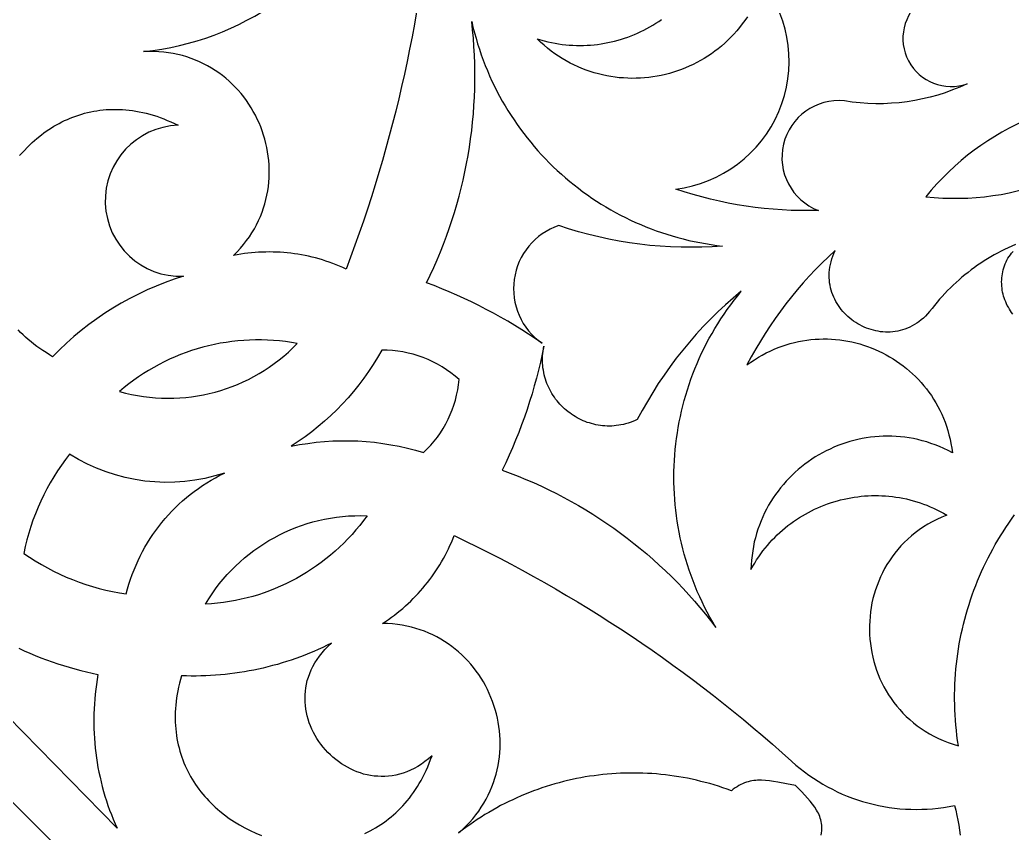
# Model space of a CAD drawing. Extents: x -3069 to -2029, y 258 to 1298.
# Drawn here: x -2711.5 to -2603.3, y 682.1 to 770.9 of the extents above; entities that cross this region are included whole.
import ezdxf

# ---------------------------------------------------------------- set-up
doc = ezdxf.new("R2010")
doc.units = 0
doc.layers.add('LAYER_1', color=18, linetype='CONTINUOUS')
doc.layers.add('LAYER_2', color=174, linetype='CONTINUOUS')

msp = doc.modelspace()

# ---------------------------------------------------------------- linework, layer by layer
at = {"layer": 'LAYER_1'}
for points in [[(-2666.41, 786.91, -0.074077), (-2675.94, 743.67), (-2676.3, 743.84), (-2676.67, 743.99), (-2677.03, 744.14), (-2677.4, 744.28), (-2677.77, 744.42), (-2678.14, 744.54), (-2678.52, 744.66), (-2678.89, 744.77), (-2679.27, 744.88), (-2679.65, 744.97), (-2680.03, 745.06), (-2680.42, 745.14), (-2680.8, 745.22), (-2681.19, 745.28), (-2681.57, 745.34), (-2681.96, 745.39), (-2682.35, 745.43), (-2682.74, 745.47), (-2683.13, 745.5), (-2683.52, 745.52), (-2683.91, 745.53), (-2684.3, 745.54), (-2684.69, 745.53), (-2685.08, 745.52), (-2685.48, 745.5), (-2685.87, 745.48), (-2686.26, 745.45), (-2686.65, 745.4), (-2687.04, 745.35), (-2687.43, 745.3), (-2687.82, 745.23), (-2688.21, 745.16), (-2687.82, 745.55), (-2687.46, 745.95), (-2687.12, 746.36), (-2686.79, 746.78), (-2686.49, 747.2), (-2686.21, 747.63), (-2685.95, 748.07), (-2685.71, 748.51), (-2685.49, 748.96), (-2685.29, 749.41), (-2685.11, 749.87), (-2684.95, 750.33), (-2684.8, 750.8), (-2684.68, 751.26), (-2684.57, 751.73), (-2684.49, 752.2), (-2684.42, 752.68), (-2684.37, 753.15), (-2684.33, 753.63), (-2684.32, 754.1), (-2684.32, 754.57), (-2684.34, 755.05), (-2684.38, 755.52), (-2684.43, 755.99), (-2684.5, 756.45), (-2684.58, 756.92), (-2684.69, 757.38), (-2684.8, 757.83), (-2684.94, 758.28), (-2685.09, 758.73), (-2685.25, 759.17), (-2685.43, 759.61), (-2685.63, 760.03), (-2685.84, 760.45), (-2686.06, 760.87), (-2686.3, 761.27), (-2686.56, 761.67), (-2686.82, 762.06), (-2687.11, 762.44), (-2687.4, 762.81), (-2687.71, 763.17), (-2688.03, 763.51), (-2688.36, 763.85), (-2688.71, 764.17), (-2689.07, 764.49), (-2689.44, 764.78), (-2689.83, 765.07), (-2690.22, 765.34), (-2690.63, 765.6), (-2691.05, 765.84), (-2691.48, 766.07), (-2691.92, 766.28), (-2692.38, 766.47), (-2692.84, 766.65), (-2693.32, 766.81), (-2693.8, 766.95), (-2694.3, 767.08), (-2694.8, 767.18), (-2695.32, 767.27), (-2695.84, 767.33), (-2696.37, 767.38), (-2696.92, 767.4), (-2697.47, 767.41), (-2698.03, 767.39, 0.260478), (-2673.37, 784.7)], [(-2613.04, 773.06, 0.862472), (-2608.16, 763.88, -0.153049), (-2621.56, 762.01, 0.87466), (-2624.4, 750.06, -0.089383), (-2639.97, 752.4, 0.578149), (-2630.42, 774.81)], [(-2711.56, 756.04), (-2711.12, 756.54), (-2710.67, 757.01), (-2710.19, 757.47), (-2709.7, 757.91), (-2709.18, 758.32), (-2708.92, 758.52), (-2708.65, 758.71), (-2708.38, 758.89), (-2708.1, 759.07), (-2707.82, 759.24), (-2707.54, 759.41), (-2707.25, 759.56), (-2706.95, 759.72), (-2706.66, 759.86), (-2706.35, 760), (-2706.05, 760.13), (-2705.74, 760.25), (-2705.43, 760.36), (-2705.11, 760.47), (-2704.79, 760.57), (-2704.47, 760.66), (-2704.14, 760.74), (-2703.81, 760.82), (-2703.47, 760.88), (-2703.14, 760.94), (-2702.8, 760.99), (-2702.45, 761.03), (-2702.11, 761.06), (-2701.76, 761.08), (-2701.41, 761.09), (-2701.05, 761.09), (-2700.7, 761.08), (-2700.34, 761.07), (-2699.97, 761.04), (-2699.61, 761), (-2699.24, 760.95), (-2698.87, 760.9), (-2698.5, 760.83), (-2698.12, 760.75), (-2697.75, 760.66), (-2697.37, 760.56), (-2696.99, 760.45), (-2696.6, 760.33), (-2696.22, 760.19), (-2695.83, 760.05), (-2695.45, 759.89), (-2695.06, 759.72), (-2694.66, 759.54), (-2694.27, 759.35, 1), (-2693.68, 742.88, 0.128453), (-2707.96, 734.11), (-2708.32, 734.33), (-2708.68, 734.55), (-2709.03, 734.77), (-2709.37, 735), (-2709.7, 735.24), (-2710.01, 735.48), (-2710.32, 735.73), (-2710.62, 735.98), (-2710.91, 736.23), (-2711.18, 736.5), (-2711.45, 736.76), (-2711.71, 737.03)]]:
    msp.add_lwpolyline(points, format="xyb", dxfattribs=at)
for points in [[(-2632.14, 771.19), (-2632.41, 770.79), (-2632.7, 770.4), (-2632.99, 770.02), (-2633.3, 769.65), (-2633.61, 769.29), (-2633.94, 768.95), (-2634.27, 768.62), (-2634.62, 768.3), (-2634.97, 767.99), (-2635.33, 767.7), (-2635.7, 767.42), (-2636.08, 767.15), (-2636.46, 766.89), (-2636.86, 766.64), (-2637.26, 766.41), (-2637.66, 766.19), (-2638.07, 765.98), (-2638.49, 765.79), (-2638.91, 765.61), (-2639.34, 765.44), (-2639.77, 765.28), (-2640.21, 765.14), (-2640.65, 765.01), (-2641.1, 764.9), (-2641.54, 764.8), (-2641.99, 764.71), (-2642.45, 764.64), (-2642.9, 764.58), (-2643.36, 764.53), (-2643.82, 764.5), (-2644.28, 764.48), (-2644.74, 764.47), (-2645.2, 764.48), (-2645.66, 764.51), (-2646.12, 764.54), (-2646.58, 764.6), (-2647.04, 764.66), (-2647.5, 764.74), (-2647.95, 764.84), (-2648.41, 764.95), (-2648.86, 765.07), (-2649.31, 765.21), (-2649.75, 765.37), (-2650.2, 765.54), (-2650.63, 765.73), (-2651.07, 765.93), (-2651.5, 766.14), (-2651.92, 766.37), (-2652.34, 766.62), (-2652.75, 766.88), (-2653.16, 767.16), (-2653.56, 767.45), (-2653.96, 767.76), (-2654.34, 768.09), (-2654.72, 768.43), (-2655.1, 768.78), (-2654.71, 768.67), (-2654.32, 768.56), (-2653.93, 768.46), (-2653.54, 768.38), (-2653.14, 768.3), (-2652.75, 768.24), (-2652.36, 768.18), (-2651.97, 768.14), (-2651.58, 768.1), (-2651.19, 768.08), (-2650.8, 768.06), (-2650.42, 768.06), (-2650.03, 768.06), (-2649.64, 768.08), (-2649.26, 768.1), (-2648.88, 768.14), (-2648.5, 768.18), (-2648.12, 768.23), (-2647.74, 768.3), (-2647.37, 768.37), (-2647, 768.45), (-2646.63, 768.54), (-2646.26, 768.63), (-2645.9, 768.74), (-2645.54, 768.86), (-2645.18, 768.98), (-2644.83, 769.11), (-2644.47, 769.26), (-2644.13, 769.41), (-2643.79, 769.57), (-2643.45, 769.73), (-2643.11, 769.91), (-2642.78, 770.09), (-2642.46, 770.28), (-2642.13, 770.48), (-2641.82, 770.69), (-2641.51, 770.9)], [(-2602.9, 746.35), (-2603.3, 746.17), (-2603.69, 746), (-2604.08, 745.81), (-2604.46, 745.62), (-2604.84, 745.42), (-2605.22, 745.21), (-2605.59, 745), (-2605.95, 744.78), (-2606.32, 744.55), (-2606.68, 744.32), (-2607.03, 744.08), (-2607.38, 743.83), (-2607.72, 743.58), (-2608.06, 743.31), (-2608.4, 743.05), (-2608.73, 742.77), (-2609.05, 742.5), (-2609.37, 742.21), (-2609.68, 741.92), (-2609.99, 741.62), (-2610.3, 741.32), (-2610.59, 741.01), (-2610.88, 740.69), (-2611.17, 740.37), (-2611.45, 740.04), (-2611.73, 739.71), (-2611.99, 739.37), (-2612.26, 739.03), (-2612.48, 738.78), (-2612.71, 738.54), (-2612.94, 738.32), (-2613.18, 738.12), (-2613.42, 737.93), (-2613.67, 737.76), (-2613.92, 737.61), (-2614.17, 737.46), (-2614.43, 737.34), (-2614.69, 737.22), (-2614.95, 737.12), (-2615.21, 737.04), (-2615.48, 736.96), (-2615.74, 736.9), (-2616.01, 736.86), (-2616.28, 736.82), (-2616.55, 736.8), (-2616.81, 736.8), (-2617.08, 736.8), (-2617.35, 736.81), (-2617.61, 736.84), (-2617.87, 736.88), (-2618.13, 736.93), (-2618.39, 736.99), (-2618.65, 737.06), (-2618.9, 737.14), (-2619.15, 737.23), (-2619.39, 737.34), (-2619.63, 737.45), (-2619.87, 737.57), (-2620.1, 737.7), (-2620.33, 737.84), (-2620.55, 737.99), (-2620.76, 738.14), (-2620.97, 738.31), (-2621.17, 738.48), (-2621.36, 738.66), (-2621.55, 738.85), (-2621.73, 739.05), (-2621.9, 739.25), (-2622.06, 739.46), (-2622.21, 739.68), (-2622.36, 739.9), (-2622.49, 740.13), (-2622.61, 740.37), (-2622.73, 740.61), (-2622.83, 740.86), (-2622.92, 741.11), (-2623, 741.37), (-2623.07, 741.63), (-2623.12, 741.9), (-2623.17, 742.17), (-2623.2, 742.44), (-2623.22, 742.72), (-2623.22, 743.01), (-2623.21, 743.29), (-2623.18, 743.58), (-2623.14, 743.88), (-2623.09, 744.17), (-2623.02, 744.47), (-2622.93, 744.77), (-2622.83, 745.07), (-2622.71, 745.38), (-2622.58, 745.68), (-2623.3, 745.01), (-2624.02, 744.32), (-2624.71, 743.62), (-2625.39, 742.9), (-2626.05, 742.16), (-2626.7, 741.41), (-2627.33, 740.65), (-2627.94, 739.88), (-2628.53, 739.09), (-2629.11, 738.28), (-2629.67, 737.47), (-2630.21, 736.64), (-2630.73, 735.8), (-2631.24, 734.95), (-2631.72, 734.08), (-2632.19, 733.21), (-2631.78, 733.5), (-2631.36, 733.78), (-2630.95, 734.05), (-2630.52, 734.29), (-2630.09, 734.52), (-2629.66, 734.73), (-2629.23, 734.93), (-2628.79, 735.11), (-2628.35, 735.27), (-2627.91, 735.42), (-2627.46, 735.55), (-2627.01, 735.67), (-2626.57, 735.77), (-2626.12, 735.85), (-2625.67, 735.92), (-2625.21, 735.98), (-2624.76, 736.02), (-2624.31, 736.04), (-2623.86, 736.05), (-2623.41, 736.05), (-2622.96, 736.03), (-2622.52, 735.99), (-2622.07, 735.95), (-2621.63, 735.88), (-2621.19, 735.81), (-2620.76, 735.72), (-2620.32, 735.62), (-2619.89, 735.5), (-2619.47, 735.37), (-2619.05, 735.23), (-2618.63, 735.07), (-2618.22, 734.91), (-2617.81, 734.72), (-2617.41, 734.53), (-2617.02, 734.33), (-2616.63, 734.11), (-2616.25, 733.88), (-2615.88, 733.64), (-2615.51, 733.38), (-2615.15, 733.12), (-2614.8, 732.84), (-2614.46, 732.55), (-2614.13, 732.25), (-2613.8, 731.94), (-2613.49, 731.62), (-2613.18, 731.29), (-2612.89, 730.95), (-2612.61, 730.59), (-2612.33, 730.23), (-2612.07, 729.86), (-2611.82, 729.47), (-2611.58, 729.08), (-2611.36, 728.68), (-2611.14, 728.26), (-2610.94, 727.84), (-2610.76, 727.41), (-2610.58, 726.97), (-2610.42, 726.52), (-2610.28, 726.06), (-2610.15, 725.59), (-2610.03, 725.12), (-2609.93, 724.63), (-2609.85, 724.14), (-2609.78, 723.64), (-2610.24, 723.88), (-2610.71, 724.1), (-2611.17, 724.31), (-2611.64, 724.49), (-2612.11, 724.66), (-2612.58, 724.81), (-2613.06, 724.95), (-2613.53, 725.07), (-2614.01, 725.17), (-2614.48, 725.25), (-2614.96, 725.32), (-2615.43, 725.38), (-2615.9, 725.42), (-2616.38, 725.44), (-2616.85, 725.45), (-2617.32, 725.44), (-2617.78, 725.42), (-2618.25, 725.38), (-2618.71, 725.33), (-2619.17, 725.26), (-2619.63, 725.18), (-2620.08, 725.08), (-2620.53, 724.97), (-2620.97, 724.85), (-2621.42, 724.72), (-2621.85, 724.57), (-2622.28, 724.41), (-2622.71, 724.23), (-2623.13, 724.04), (-2623.54, 723.84), (-2623.95, 723.63), (-2624.35, 723.4), (-2624.74, 723.17), (-2625.13, 722.92), (-2625.5, 722.66), (-2625.87, 722.39), (-2626.24, 722.1), (-2626.59, 721.81), (-2626.94, 721.5), (-2627.27, 721.19), (-2627.6, 720.86), (-2627.91, 720.53), (-2628.22, 720.18), (-2628.52, 719.82), (-2628.8, 719.46), (-2629.07, 719.08), (-2629.34, 718.7), (-2629.59, 718.3), (-2629.83, 717.9), (-2630.05, 717.49), (-2630.27, 717.07), (-2630.47, 716.64), (-2630.66, 716.2), (-2630.83, 715.75), (-2630.99, 715.3), (-2631.14, 714.84), (-2631.27, 714.37), (-2631.39, 713.9), (-2631.49, 713.41), (-2631.57, 712.92), (-2631.64, 712.43), (-2631.7, 711.92), (-2631.74, 711.41), (-2631.76, 710.9), (-2631.56, 711.25), (-2631.35, 711.6), (-2631.14, 711.94), (-2630.91, 712.28), (-2630.68, 712.6), (-2630.45, 712.92), (-2630.2, 713.23), (-2629.95, 713.53), (-2629.69, 713.83), (-2629.43, 714.12), (-2629.16, 714.39), (-2628.88, 714.67), (-2628.6, 714.93), (-2628.31, 715.19), (-2628.02, 715.44), (-2627.72, 715.68), (-2627.41, 715.91), (-2627.1, 716.13), (-2626.79, 716.35), (-2626.47, 716.56), (-2626.15, 716.76), (-2625.82, 716.95), (-2625.49, 717.13), (-2625.15, 717.3), (-2624.81, 717.47), (-2624.47, 717.63), (-2624.12, 717.78), (-2623.77, 717.92), (-2623.41, 718.05), (-2623.06, 718.17), (-2622.7, 718.29), (-2622.33, 718.39), (-2621.97, 718.49), (-2621.6, 718.58), (-2621.23, 718.66), (-2620.86, 718.73), (-2620.49, 718.79), (-2620.11, 718.84), (-2619.74, 718.88), (-2619.36, 718.92), (-2618.98, 718.94), (-2618.6, 718.96), (-2618.22, 718.96), (-2617.84, 718.96), (-2617.46, 718.95), (-2617.08, 718.92), (-2616.7, 718.89), (-2616.32, 718.85), (-2615.94, 718.8), (-2615.56, 718.74), (-2615.18, 718.67), (-2614.8, 718.59), (-2614.42, 718.5), (-2614.05, 718.4), (-2613.67, 718.29), (-2613.3, 718.17), (-2612.93, 718.04), (-2612.56, 717.9), (-2612.19, 717.75), (-2611.83, 717.59), (-2611.46, 717.42), (-2611.1, 717.24), (-2610.75, 717.04), (-2610.39, 716.84), (-2610.94, 716.62), (-2611.47, 716.37), (-2611.98, 716.11), (-2612.47, 715.83), (-2612.94, 715.54), (-2613.39, 715.23), (-2613.83, 714.9), (-2614.25, 714.56), (-2614.64, 714.21), (-2615.03, 713.85), (-2615.39, 713.47), (-2615.73, 713.08), (-2616.06, 712.69), (-2616.36, 712.28), (-2616.65, 711.86), (-2616.92, 711.43), (-2617.18, 710.99), (-2617.41, 710.54), (-2617.63, 710.09), (-2617.82, 709.63), (-2618, 709.17), (-2618.17, 708.69), (-2618.31, 708.22), (-2618.44, 707.74), (-2618.55, 707.25), (-2618.64, 706.76), (-2618.71, 706.27), (-2618.76, 705.78), (-2618.8, 705.28), (-2618.82, 704.79), (-2618.82, 704.29), (-2618.81, 703.8), (-2618.77, 703.3), (-2618.72, 702.81), (-2618.65, 702.32), (-2618.56, 701.83), (-2618.46, 701.35), (-2618.34, 700.87), (-2618.2, 700.39), (-2618.04, 699.92), (-2617.87, 699.45), (-2617.68, 698.99), (-2617.47, 698.54), (-2617.24, 698.09), (-2617, 697.66), (-2616.74, 697.23), (-2616.46, 696.81), (-2616.16, 696.4), (-2615.85, 696), (-2615.52, 695.61), (-2615.17, 695.23), (-2614.81, 694.87), (-2614.43, 694.52), (-2614.03, 694.18), (-2613.62, 693.86), (-2613.18, 693.55), (-2612.74, 693.25), (-2612.27, 692.97), (-2611.79, 692.71), (-2611.29, 692.47), (-2610.77, 692.24), (-2610.24, 692.03), (-2609.69, 691.84), (-2609.12, 691.67), (-2609.2, 692.23), (-2609.28, 692.79), (-2609.34, 693.36), (-2609.4, 693.92), (-2609.44, 694.48), (-2609.48, 695.04), (-2609.51, 695.6), (-2609.52, 696.16), (-2609.53, 696.72), (-2609.53, 697.28), (-2609.52, 697.84), (-2609.5, 698.39), (-2609.47, 698.95), (-2609.43, 699.5), (-2609.39, 700.06), (-2609.33, 700.61), (-2609.27, 701.16), (-2609.19, 701.71), (-2609.11, 702.25), (-2609.02, 702.8), (-2608.91, 703.34), (-2608.8, 703.88), (-2608.69, 704.42), (-2608.56, 704.95), (-2608.42, 705.49), (-2608.28, 706.02), (-2608.12, 706.55), (-2607.96, 707.07), (-2607.79, 707.6), (-2607.61, 708.12), (-2607.43, 708.63), (-2607.23, 709.15), (-2607.03, 709.66), (-2606.81, 710.16), (-2606.59, 710.67), (-2606.37, 711.17), (-2606.13, 711.66), (-2605.88, 712.16), (-2605.63, 712.64), (-2605.37, 713.13), (-2605.1, 713.61), (-2604.82, 714.08), (-2604.54, 714.56), (-2604.24, 715.02), (-2603.94, 715.49), (-2603.63, 715.95), (-2603.32, 716.4), (-2602.99, 716.85)], [(-2603.17, 738.76), (-2603.31, 738.94), (-2603.44, 739.12), (-2603.56, 739.31), (-2603.67, 739.5), (-2603.78, 739.69), (-2603.87, 739.89), (-2603.96, 740.1), (-2604.05, 740.31), (-2604.12, 740.52), (-2604.18, 740.73), (-2604.24, 740.94), (-2604.29, 741.16), (-2604.33, 741.38), (-2604.36, 741.6), (-2604.38, 741.82), (-2604.39, 742.05), (-2604.4, 742.27), (-2604.39, 742.49), (-2604.38, 742.71), (-2604.35, 742.94), (-2604.32, 743.16), (-2604.28, 743.38), (-2604.23, 743.59), (-2604.16, 743.81), (-2604.09, 744.02), (-2604.01, 744.23), (-2603.92, 744.44), (-2603.82, 744.64), (-2603.71, 744.85), (-2603.59, 745.04), (-2603.45, 745.23), (-2603.31, 745.42), (-2603.16, 745.6)], [(-2624.09, 681.93), (-2624.05, 682.16), (-2624.03, 682.38), (-2624.02, 682.6), (-2624.03, 682.81), (-2624.04, 683.01), (-2624.06, 683.21), (-2624.1, 683.4), (-2624.14, 683.59), (-2624.19, 683.77), (-2624.25, 683.95), (-2624.32, 684.13), (-2624.4, 684.31), (-2624.49, 684.48), (-2624.59, 684.65), (-2624.8, 684.98), (-2625.04, 685.3), (-2625.3, 685.63), (-2625.58, 685.96), (-2626.21, 686.63), (-2626.88, 687.34), (-2627.89, 687.53), (-2628.84, 687.71), (-2629.3, 687.78), (-2629.75, 687.85), (-2630.18, 687.89), (-2630.61, 687.91), (-2631.03, 687.91), (-2631.24, 687.89), (-2631.45, 687.87), (-2631.65, 687.84), (-2631.86, 687.8), (-2632.06, 687.75), (-2632.26, 687.69), (-2632.47, 687.62), (-2632.67, 687.53), (-2632.87, 687.44), (-2633.07, 687.33), (-2633.27, 687.21), (-2633.47, 687.07), (-2633.68, 686.92), (-2633.88, 686.76), (-2634.35, 686.93), (-2634.83, 687.09), (-2635.3, 687.25), (-2635.78, 687.4), (-2636.26, 687.54), (-2636.74, 687.67), (-2637.22, 687.79), (-2637.7, 687.91), (-2638.18, 688.02), (-2638.67, 688.12), (-2639.15, 688.21), (-2639.64, 688.29), (-2640.12, 688.37), (-2640.61, 688.44), (-2641.1, 688.5), (-2641.58, 688.55), (-2642.07, 688.6), (-2642.56, 688.63), (-2643.05, 688.66), (-2643.54, 688.68), (-2644.02, 688.7), (-2644.51, 688.7), (-2645, 688.7), (-2645.49, 688.69), (-2645.98, 688.68), (-2646.46, 688.65), (-2646.95, 688.62), (-2647.43, 688.58), (-2647.92, 688.53), (-2648.4, 688.48), (-2648.88, 688.41), (-2649.37, 688.34), (-2649.85, 688.27), (-2650.33, 688.18), (-2650.8, 688.09), (-2651.28, 687.99), (-2651.76, 687.88), (-2652.23, 687.76), (-2652.7, 687.64), (-2653.17, 687.51), (-2653.64, 687.37), (-2654.1, 687.23), (-2654.57, 687.07), (-2655.03, 686.91), (-2655.49, 686.74), (-2655.94, 686.57), (-2656.4, 686.39), (-2656.85, 686.2), (-2657.3, 686), (-2657.75, 685.79), (-2658.19, 685.58), (-2658.63, 685.36), (-2659.07, 685.14), (-2659.5, 684.9), (-2659.93, 684.66), (-2660.36, 684.41), (-2660.79, 684.16), (-2661.21, 683.9), (-2661.63, 683.63), (-2662.04, 683.35), (-2662.45, 683.06), (-2662.86, 682.77), (-2663.26, 682.47), (-2663.66, 682.17), (-2663.24, 682.54), (-2662.84, 682.93), (-2662.47, 683.32), (-2662.12, 683.72), (-2661.78, 684.14), (-2661.47, 684.55), (-2661.18, 684.98), (-2660.91, 685.41), (-2660.66, 685.85), (-2660.43, 686.29), (-2660.21, 686.74), (-2660.02, 687.2), (-2659.85, 687.66), (-2659.7, 688.12), (-2659.56, 688.58), (-2659.44, 689.05), (-2659.35, 689.52), (-2659.27, 690), (-2659.2, 690.47), (-2659.16, 690.94), (-2659.13, 691.42), (-2659.13, 691.89), (-2659.14, 692.37), (-2659.16, 692.84), (-2659.2, 693.31), (-2659.26, 693.78), (-2659.34, 694.24), (-2659.43, 694.7), (-2659.54, 695.16), (-2659.66, 695.62), (-2659.8, 696.07), (-2659.96, 696.51), (-2660.13, 696.95), (-2660.32, 697.38), (-2660.52, 697.81), (-2660.73, 698.23), (-2660.96, 698.64), (-2661.21, 699.04), (-2661.47, 699.44), (-2661.74, 699.82), (-2662.03, 700.2), (-2662.33, 700.56), (-2662.64, 700.92), (-2662.97, 701.26), (-2663.31, 701.59), (-2663.66, 701.91), (-2664.02, 702.22), (-2664.4, 702.51), (-2664.79, 702.79), (-2665.19, 703.06), (-2665.61, 703.31), (-2666.03, 703.55), (-2666.47, 703.77), (-2666.91, 703.97), (-2667.37, 704.16), (-2667.84, 704.33), (-2668.32, 704.48), (-2668.81, 704.62), (-2669.31, 704.73), (-2669.82, 704.83), (-2670.34, 704.91), (-2670.87, 704.97), (-2671.41, 705), (-2671.96, 705.02), (-2671.63, 705.24), (-2671.31, 705.46), (-2670.99, 705.69), (-2670.67, 705.92), (-2670.36, 706.16), (-2670.05, 706.41), (-2669.75, 706.66), (-2669.46, 706.92), (-2669.17, 707.18), (-2668.88, 707.45), (-2668.61, 707.73), (-2668.33, 708.01), (-2668.06, 708.29), (-2667.8, 708.58), (-2667.55, 708.88), (-2667.3, 709.18), (-2667.05, 709.48), (-2666.81, 709.79), (-2666.58, 710.11), (-2666.35, 710.43), (-2666.13, 710.75), (-2665.92, 711.08), (-2665.71, 711.41), (-2665.51, 711.75), (-2665.32, 712.09), (-2665.13, 712.44), (-2664.95, 712.79), (-2664.77, 713.14), (-2664.61, 713.5), (-2664.44, 713.86), (-2664.29, 714.22), (-2664.14, 714.59), (-2662.89, 713.99), (-2661.64, 713.38), (-2660.4, 712.76), (-2659.16, 712.12), (-2657.93, 711.48), (-2656.71, 710.82), (-2655.49, 710.15), (-2654.28, 709.47), (-2653.07, 708.78), (-2651.87, 708.08), (-2650.68, 707.37), (-2649.5, 706.65), (-2648.32, 705.92), (-2647.15, 705.17), (-2645.98, 704.42), (-2644.83, 703.65), (-2643.67, 702.87), (-2642.53, 702.09), (-2641.4, 701.29), (-2640.27, 700.48), (-2639.15, 699.66), (-2638.03, 698.83), (-2636.93, 697.99), (-2635.83, 697.15), (-2634.74, 696.29), (-2633.66, 695.42), (-2632.58, 694.53), (-2631.51, 693.64), (-2630.46, 692.74), (-2629.41, 691.83), (-2628.36, 690.91), (-2627.33, 689.98), (-2627.31, 689.97), (-2626.86, 689.57), (-2626.39, 689.19), (-2625.91, 688.82), (-2625.43, 688.46), (-2624.93, 688.12), (-2624.43, 687.8), (-2623.92, 687.49), (-2623.4, 687.19), (-2622.87, 686.92), (-2622.34, 686.66), (-2621.8, 686.41), (-2621.25, 686.18), (-2620.69, 685.97), (-2620.14, 685.77), (-2619.57, 685.59), (-2619, 685.43), (-2618.43, 685.29), (-2617.85, 685.16), (-2617.27, 685.04), (-2616.68, 684.95), (-2616.1, 684.87), (-2615.51, 684.81), (-2614.91, 684.77), (-2614.32, 684.74), (-2613.72, 684.73), (-2613.12, 684.74), (-2612.53, 684.77), (-2611.93, 684.81), (-2611.33, 684.87), (-2610.73, 684.95), (-2610.13, 685.05), (-2609.54, 685.17), (-2609.41, 684.63), (-2609.3, 684.08), (-2609.19, 683.54), (-2609.09, 683), (-2609, 682.45), (-2608.92, 681.91)], [(-2711.66, 702.3), (-2711.06, 702.03), (-2710.46, 701.77), (-2709.85, 701.52), (-2709.24, 701.28), (-2708.62, 701.05), (-2708.01, 700.83), (-2707.39, 700.62), (-2706.77, 700.42), (-2706.15, 700.23), (-2705.52, 700.05), (-2704.9, 699.88), (-2704.27, 699.72), (-2703.64, 699.58), (-2703.01, 699.44), (-2703.1, 698.91), (-2703.18, 698.37), (-2703.26, 697.84), (-2703.32, 697.3), (-2703.37, 696.77), (-2703.41, 696.23), (-2703.44, 695.7), (-2703.46, 695.16), (-2703.47, 694.62), (-2703.47, 694.09), (-2703.46, 693.55), (-2703.44, 693.02), (-2703.4, 692.49), (-2703.36, 691.95), (-2703.31, 691.42), (-2703.25, 690.89), (-2703.18, 690.36), (-2703.1, 689.83), (-2703.01, 689.31), (-2702.91, 688.78), (-2702.79, 688.26), (-2702.67, 687.74), (-2702.54, 687.22), (-2702.4, 686.7), (-2702.25, 686.19), (-2702.09, 685.68), (-2701.92, 685.17), (-2701.74, 684.66), (-2701.55, 684.16), (-2701.35, 683.66), (-2701.14, 683.17), (-2700.92, 682.67), (-2724.89, 707.11)], [(-2673.9, 682.11), (-2673.6, 682.25), (-2673.3, 682.4), (-2673, 682.56), (-2672.71, 682.73), (-2672.42, 682.9), (-2672.13, 683.09), (-2671.85, 683.28), (-2671.57, 683.48), (-2671.3, 683.69), (-2671.03, 683.91), (-2670.76, 684.13), (-2670.5, 684.37), (-2670.24, 684.61), (-2669.99, 684.87), (-2669.74, 685.13), (-2669.5, 685.4), (-2669.26, 685.68), (-2669.03, 685.97), (-2668.8, 686.27), (-2668.58, 686.57), (-2668.36, 686.89), (-2668.15, 687.22), (-2667.95, 687.55), (-2667.75, 687.89), (-2667.56, 688.25), (-2667.38, 688.61), (-2667.2, 688.98), (-2667.03, 689.37), (-2666.86, 689.76), (-2666.71, 690.16), (-2666.56, 690.57), (-2666.94, 690.24), (-2667.33, 689.94), (-2667.72, 689.67), (-2668.12, 689.42), (-2668.52, 689.2), (-2668.92, 689.01), (-2669.32, 688.84), (-2669.72, 688.7), (-2670.12, 688.58), (-2670.52, 688.48), (-2670.92, 688.41), (-2671.31, 688.36), (-2671.71, 688.33), (-2672.1, 688.33), (-2672.49, 688.34), (-2672.88, 688.37), (-2673.26, 688.43), (-2673.64, 688.5), (-2674.02, 688.59), (-2674.38, 688.71), (-2674.75, 688.83), (-2675.1, 688.98), (-2675.45, 689.14), (-2675.79, 689.32), (-2676.12, 689.51), (-2676.45, 689.71), (-2676.76, 689.94), (-2677.07, 690.17), (-2677.37, 690.42), (-2677.65, 690.68), (-2677.93, 690.95), (-2678.19, 691.23), (-2678.44, 691.52), (-2678.68, 691.83), (-2678.9, 692.14), (-2679.12, 692.46), (-2679.31, 692.79), (-2679.5, 693.13), (-2679.67, 693.48), (-2679.82, 693.83), (-2679.96, 694.19), (-2680.08, 694.56), (-2680.18, 694.93), (-2680.27, 695.3), (-2680.33, 695.68), (-2680.38, 696.06), (-2680.41, 696.44), (-2680.42, 696.83), (-2680.41, 697.22), (-2680.38, 697.61), (-2680.33, 698), (-2680.26, 698.39), (-2680.17, 698.78), (-2680.05, 699.17), (-2679.91, 699.56), (-2679.75, 699.94), (-2679.56, 700.32), (-2679.35, 700.7), (-2679.11, 701.08), (-2678.84, 701.45), (-2678.56, 701.81), (-2678.24, 702.17), (-2677.9, 702.52), (-2677.53, 702.87), (-2678, 702.63), (-2678.48, 702.4), (-2678.97, 702.18), (-2679.45, 701.97), (-2679.94, 701.76), (-2680.43, 701.57), (-2680.93, 701.38), (-2681.42, 701.2), (-2681.92, 701.02), (-2682.43, 700.86), (-2682.93, 700.7), (-2683.44, 700.55), (-2683.95, 700.41), (-2684.46, 700.28), (-2684.97, 700.15), (-2685.49, 700.04), (-2686, 699.93), (-2686.52, 699.83), (-2687.04, 699.74), (-2687.56, 699.65), (-2688.09, 699.58), (-2688.61, 699.51), (-2689.14, 699.45), (-2689.66, 699.4), (-2690.19, 699.36), (-2690.72, 699.33), (-2691.25, 699.3), (-2691.78, 699.29), (-2692.31, 699.28), (-2692.84, 699.28), (-2693.37, 699.29), (-2693.9, 699.31), (-2694.02, 698.9), (-2694.13, 698.49), (-2694.22, 698.08), (-2694.31, 697.68), (-2694.38, 697.29), (-2694.44, 696.89), (-2694.49, 696.5), (-2694.53, 696.11), (-2694.56, 695.73), (-2694.58, 695.35), (-2694.59, 694.97), (-2694.59, 694.6), (-2694.58, 694.23), (-2694.56, 693.87), (-2694.53, 693.51), (-2694.49, 693.15), (-2694.45, 692.8), (-2694.39, 692.45), (-2694.32, 692.1), (-2694.25, 691.76), (-2694.17, 691.43), (-2694.08, 691.1), (-2693.98, 690.77), (-2693.87, 690.44), (-2693.75, 690.13), (-2693.63, 689.81), (-2693.5, 689.5), (-2693.36, 689.2), (-2693.21, 688.9), (-2693.06, 688.6), (-2692.9, 688.31), (-2692.73, 688.02), (-2692.55, 687.74), (-2692.37, 687.46), (-2692.18, 687.19), (-2691.99, 686.92), (-2691.79, 686.66), (-2691.58, 686.41), (-2691.37, 686.15), (-2691.15, 685.91), (-2690.93, 685.67), (-2690.7, 685.43), (-2690.22, 684.97), (-2689.72, 684.54), (-2689.21, 684.13), (-2688.68, 683.74), (-2688.13, 683.37), (-2687.56, 683.03), (-2686.98, 682.71), (-2686.39, 682.42), (-2685.79, 682.15), (-2685.17, 681.9)]]:
    msp.add_lwpolyline(points, dxfattribs=at)
for points in [[(-2634.85, 746.18), (-2635.99, 746.1), (-2637.12, 746.05), (-2638.25, 746.04), (-2639.39, 746.05), (-2640.52, 746.09), (-2641.65, 746.15), (-2642.78, 746.25), (-2643.9, 746.38), (-2645.02, 746.53), (-2646.14, 746.71), (-2647.25, 746.93), (-2648.36, 747.17), (-2649.46, 747.43), (-2650.56, 747.73), (-2651.65, 748.06), (-2652.73, 748.41, 0.61665), (-2654.54, 735.57, 0.063158), (-2667.17, 742.18, 0.145764), (-2662.23, 770.68), (-2662.09, 770.06), (-2661.93, 769.45), (-2661.76, 768.84), (-2661.58, 768.24), (-2661.39, 767.64), (-2661.19, 767.05), (-2660.98, 766.46), (-2660.75, 765.88), (-2660.52, 765.31), (-2660.27, 764.74), (-2660.02, 764.18), (-2659.75, 763.63), (-2659.47, 763.08), (-2659.19, 762.54), (-2658.89, 762), (-2658.58, 761.47), (-2658.27, 760.95), (-2657.94, 760.43), (-2657.6, 759.93), (-2657.26, 759.43), (-2656.91, 758.93), (-2656.54, 758.45), (-2656.17, 757.97), (-2655.79, 757.5), (-2655.4, 757.03), (-2655, 756.58), (-2654.6, 756.13), (-2654.18, 755.69), (-2653.76, 755.26), (-2653.33, 754.83), (-2652.89, 754.42), (-2652.44, 754.01), (-2651.99, 753.62), (-2651.53, 753.23), (-2651.06, 752.85), (-2650.58, 752.48), (-2650.1, 752.11), (-2649.61, 751.76), (-2649.11, 751.42), (-2648.61, 751.08), (-2648.1, 750.76), (-2647.58, 750.44), (-2647.06, 750.14), (-2646.53, 749.84), (-2645.99, 749.56), (-2645.45, 749.28), (-2644.9, 749.02), (-2644.35, 748.76), (-2643.79, 748.52), (-2643.23, 748.28), (-2642.66, 748.06), (-2642.09, 747.85), (-2641.51, 747.65), (-2640.93, 747.46), (-2640.34, 747.28), (-2639.74, 747.11), (-2639.15, 746.95), (-2638.55, 746.8), (-2637.94, 746.67), (-2637.33, 746.55), (-2636.72, 746.44), (-2636.1, 746.34), (-2635.48, 746.25)], [(-2586.86, 762.19, 0.255743), (-2612.67, 751.56, 0.255743)], [(-2681.26, 735.55, 0.228229), (-2700.66, 730.31, 0.276488)], [(-2663.61, 731.62, 0.186674), (-2672.04, 734.83, -0.126855), (-2681.93, 724.35), (-2681.03, 724.52), (-2680.13, 724.66), (-2679.22, 724.78), (-2678.31, 724.86), (-2677.4, 724.92), (-2676.49, 724.95), (-2675.58, 724.94), (-2674.66, 724.92), (-2673.75, 724.86), (-2672.85, 724.77), (-2671.94, 724.66), (-2671.04, 724.51), (-2670.14, 724.34), (-2669.25, 724.14), (-2668.37, 723.91), (-2667.49, 723.65), (-2667.08, 724.05), (-2666.69, 724.47), (-2666.32, 724.9), (-2665.97, 725.35), (-2665.65, 725.81), (-2665.35, 726.29), (-2665.07, 726.77), (-2664.81, 727.28), (-2664.57, 727.79), (-2664.36, 728.31), (-2664.18, 728.84), (-2664.01, 729.38), (-2663.88, 729.93), (-2663.76, 730.49), (-2663.68, 731.05)], [(-2711.11, 712.66), (-2710.48, 712.24), (-2709.85, 711.83), (-2709.19, 711.44), (-2708.53, 711.07), (-2707.86, 710.72), (-2707.17, 710.39), (-2706.48, 710.08), (-2705.78, 709.79), (-2705.06, 709.52), (-2704.35, 709.27), (-2703.62, 709.04), (-2702.89, 708.84), (-2702.16, 708.65), (-2701.42, 708.49), (-2700.67, 708.35), (-2699.92, 708.24), (-2699.78, 708.78), (-2699.63, 709.31), (-2699.46, 709.84), (-2699.27, 710.36), (-2699.08, 710.87), (-2698.86, 711.38), (-2698.64, 711.88), (-2698.4, 712.37), (-2698.15, 712.86), (-2697.89, 713.34), (-2697.61, 713.81), (-2697.32, 714.27), (-2697.02, 714.72), (-2696.7, 715.17), (-2696.38, 715.6), (-2696.04, 716.03), (-2695.69, 716.45), (-2695.33, 716.86), (-2694.96, 717.25), (-2694.58, 717.64), (-2694.18, 718.02), (-2693.78, 718.39), (-2693.37, 718.74), (-2692.94, 719.09), (-2692.51, 719.42), (-2692.06, 719.74), (-2691.61, 720.05), (-2691.15, 720.35), (-2690.67, 720.64), (-2690.19, 720.91), (-2689.7, 721.17), (-2689.2, 721.42, -0.224974), (-2706.11, 723.48, 0.118726)]]:
    msp.add_lwpolyline(points, format="xyb", close=True, dxfattribs=at)
for points in [[(-2632.81, 741.24), (-2633.68, 740.51), (-2634.53, 739.76), (-2635.36, 738.99), (-2636.17, 738.2), (-2636.96, 737.39), (-2637.73, 736.55), (-2638.47, 735.7), (-2639.2, 734.83), (-2639.9, 733.94), (-2640.58, 733.04), (-2641.23, 732.11), (-2641.87, 731.17), (-2642.48, 730.22), (-2643.06, 729.24), (-2643.62, 728.25), (-2644.16, 727.25), (-2644.41, 727.14), (-2644.66, 727.03), (-2644.92, 726.94), (-2645.17, 726.86), (-2645.43, 726.79), (-2645.68, 726.72), (-2645.94, 726.67), (-2646.19, 726.63), (-2646.45, 726.59), (-2646.7, 726.57), (-2646.95, 726.55), (-2647.2, 726.55), (-2647.45, 726.55), (-2647.7, 726.56), (-2647.95, 726.58), (-2648.19, 726.61), (-2648.44, 726.65), (-2648.68, 726.69), (-2648.92, 726.75), (-2649.15, 726.81), (-2649.38, 726.88), (-2649.62, 726.95), (-2649.84, 727.04), (-2650.07, 727.13), (-2650.29, 727.23), (-2650.5, 727.33), (-2650.72, 727.45), (-2650.93, 727.57), (-2651.13, 727.69), (-2651.33, 727.83), (-2651.53, 727.97), (-2651.72, 728.11), (-2651.91, 728.26), (-2652.09, 728.42), (-2652.27, 728.59), (-2652.44, 728.76), (-2652.61, 728.93), (-2652.77, 729.11), (-2652.92, 729.3), (-2653.07, 729.49), (-2653.21, 729.69), (-2653.35, 729.89), (-2653.48, 730.09), (-2653.6, 730.3), (-2653.72, 730.52), (-2653.82, 730.74), (-2653.92, 730.96), (-2654.02, 731.19), (-2654.1, 731.42), (-2654.18, 731.65), (-2654.25, 731.89), (-2654.31, 732.14), (-2654.37, 732.38), (-2654.41, 732.63), (-2654.45, 732.88), (-2654.48, 733.14), (-2654.49, 733.39), (-2654.5, 733.65), (-2654.5, 733.92), (-2654.49, 734.18), (-2654.47, 734.45), (-2654.44, 734.72), (-2654.4, 734.99), (-2654.35, 735.26), (-2654.53, 734.39), (-2654.73, 733.52), (-2654.94, 732.65), (-2655.16, 731.78), (-2655.4, 730.92), (-2655.65, 730.06), (-2655.92, 729.21), (-2656.19, 728.36), (-2656.48, 727.51), (-2656.79, 726.67), (-2657.1, 725.84), (-2657.44, 725.01), (-2657.78, 724.18), (-2658.14, 723.36), (-2658.51, 722.55), (-2658.89, 721.74), (-2658.02, 721.42), (-2657.16, 721.08), (-2656.31, 720.73), (-2655.47, 720.37), (-2654.63, 719.99), (-2653.81, 719.59), (-2652.99, 719.18), (-2652.17, 718.76), (-2651.37, 718.32), (-2650.58, 717.87), (-2649.79, 717.4), (-2649.01, 716.92), (-2648.24, 716.43), (-2647.48, 715.92), (-2646.73, 715.4), (-2645.99, 714.86), (-2645.26, 714.31), (-2644.54, 713.75), (-2643.83, 713.18), (-2643.13, 712.59), (-2642.44, 711.99), (-2641.76, 711.38), (-2641.09, 710.75), (-2640.44, 710.12), (-2639.79, 709.47), (-2639.15, 708.81), (-2638.53, 708.13), (-2637.92, 707.45), (-2637.32, 706.75), (-2636.73, 706.04), (-2636.16, 705.32), (-2635.6, 704.59), (-2635.92, 705.14), (-2636.23, 705.69), (-2636.53, 706.24), (-2636.82, 706.8), (-2637.09, 707.36), (-2637.35, 707.93), (-2637.61, 708.5), (-2637.85, 709.07), (-2638.07, 709.65), (-2638.29, 710.23), (-2638.49, 710.81), (-2638.69, 711.4), (-2638.87, 711.99), (-2639.03, 712.58), (-2639.19, 713.17), (-2639.34, 713.76), (-2639.47, 714.36), (-2639.59, 714.96), (-2639.7, 715.56), (-2639.8, 716.16), (-2639.88, 716.76), (-2639.96, 717.36), (-2640.02, 717.97), (-2640.07, 718.57), (-2640.11, 719.17), (-2640.14, 719.78), (-2640.16, 720.38), (-2640.16, 720.99), (-2640.16, 721.59), (-2640.14, 722.2), (-2640.11, 722.8), (-2640.07, 723.4), (-2640.02, 724), (-2639.95, 724.6), (-2639.88, 725.2), (-2639.79, 725.8), (-2639.69, 726.4), (-2639.58, 726.99), (-2639.46, 727.58), (-2639.33, 728.17), (-2639.19, 728.76), (-2639.03, 729.35), (-2638.87, 729.93), (-2638.69, 730.51), (-2638.5, 731.09), (-2638.3, 731.66), (-2638.09, 732.23), (-2637.87, 732.8), (-2637.64, 733.36), (-2637.39, 733.92), (-2637.14, 734.48), (-2636.87, 735.03), (-2636.59, 735.57), (-2636.3, 736.12), (-2636, 736.65), (-2635.69, 737.18), (-2635.37, 737.71), (-2635.04, 738.23), (-2634.69, 738.75), (-2634.34, 739.26), (-2633.97, 739.77), (-2633.59, 740.27), (-2633.2, 740.76)], [(-2673.65, 716.76), (-2674.04, 716.23), (-2674.44, 715.71), (-2674.86, 715.21), (-2675.29, 714.72), (-2675.74, 714.24), (-2676.19, 713.77), (-2676.66, 713.32), (-2677.14, 712.89), (-2677.63, 712.46), (-2678.14, 712.06), (-2678.65, 711.66), (-2679.17, 711.29), (-2679.7, 710.92), (-2680.25, 710.57), (-2680.8, 710.24), (-2681.36, 709.92), (-2681.93, 709.62), (-2682.51, 709.34), (-2683.09, 709.07), (-2683.69, 708.81), (-2684.29, 708.58), (-2684.89, 708.36), (-2685.51, 708.15), (-2686.13, 707.97), (-2686.75, 707.8), (-2687.39, 707.65), (-2688.02, 707.51), (-2688.67, 707.39), (-2689.31, 707.3), (-2689.96, 707.22), (-2690.62, 707.15), (-2691.27, 707.11), (-2690.92, 707.69), (-2690.55, 708.25), (-2690.17, 708.79), (-2689.77, 709.32), (-2689.35, 709.84), (-2688.91, 710.34), (-2688.46, 710.82), (-2687.99, 711.28), (-2687.51, 711.73), (-2687.02, 712.16), (-2686.51, 712.58), (-2685.99, 712.97), (-2685.46, 713.35), (-2684.92, 713.71), (-2684.36, 714.05), (-2683.79, 714.37), (-2683.22, 714.68), (-2682.63, 714.96), (-2682.03, 715.23), (-2681.43, 715.47), (-2680.82, 715.7), (-2680.19, 715.9), (-2679.56, 716.08), (-2678.93, 716.25), (-2678.29, 716.39), (-2677.64, 716.51), (-2676.98, 716.61), (-2676.32, 716.68), (-2675.66, 716.74), (-2674.99, 716.77), (-2674.32, 716.78)]]:
    msp.add_lwpolyline(points, close=True, dxfattribs=at)
at = {"layer": 'LAYER_2'}
msp.add_lwpolyline([(-2729.79, 702.94), (-2624, 597.15), (-2474.39, 597.15), (-2368.59, 702.94), (-2368.59, 852.56), (-2474.39, 958.35), (-2624, 958.35), (-2729.79, 852.56)], close=True, dxfattribs=at)

doc.saveas('drawing.dxf')
